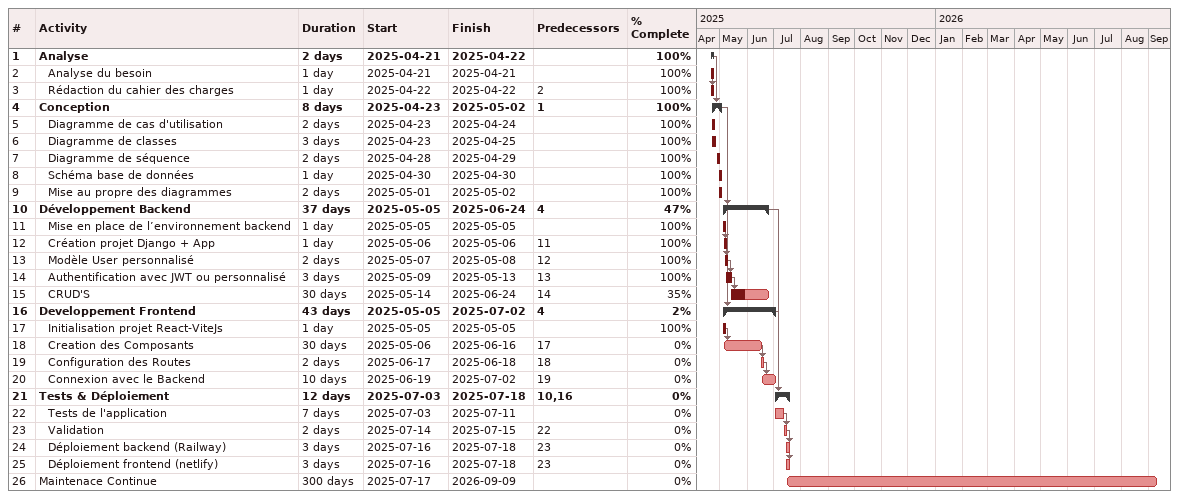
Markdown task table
| ID | Level | Task | Duration | Start | Finish | Predecessors | % complete |
|---|---|---|---|---|---|---|---|
| 1 | 1 | **Analyse** | 2d | 2025-04-21 | 2025-04-22 |  | 100 |
| 2 | 2 | Analyse du besoin | 1d | 2025-04-21 | 2025-04-21 |  | 100 |
| 3 | 2 | Rédaction du cahier des charges | 1d | 2025-04-22 | 2025-04-22 | 2 | 100 |
| 4 | 1 | **Conception** | 8d | 2025-04-23 | 2025-05-02 | 1 | 100 |
| 5 | 2 | Diagramme de cas d'utilisation | 2d | 2025-04-23 | 2025-04-24 |  | 100 |
| 6 | 2 | Diagramme de classes | 3d | 2025-04-23 | 2025-04-25 |  | 100 |
| 7 | 2 | Diagramme de séquence | 2d | 2025-04-28 | 2025-04-29 |  | 100 |
| 8 | 2 | Schéma base de données | 1d | 2025-04-30 | 2025-04-30 |  | 100 |
| 9 | 2 | Mise au propre des diagrammes | 2d | 2025-05-01 | 2025-05-02 |  | 100 |
| 10 | 1 | **Développement Backend** | 37d | 2025-05-05 | 2025-06-24 | 4 | 47 |
| 11 | 2 | Mise en place de l’environnement backend | 1d | 2025-05-05 | 2025-05-05 |  | 100 |
| 12 | 2 | Création projet Django + App | 1d | 2025-05-06 | 2025-05-06 | 11 | 100 |
| 13 | 2 | Modèle User personnalisé | 2d | 2025-05-07 | 2025-05-08 | 12 | 100 |
| 14 | 2 | Authentification avec JWT ou personnalisé | 3d | 2025-05-09 | 2025-05-13 | 13 | 100 |
| 15 | 2 | CRUD'S | 30d | 2025-05-14 | 2025-06-24 | 14 | 35 |
| 16 | 1 | **Developpement Frontend** | 43d | 2025-05-05 | 2025-07-02 | 4 | 2 |
| 17 | 2 | Initialisation projet React-ViteJs | 1d | 2025-05-05 | 2025-05-05 |  | 100 |
| 18 | 2 | Creation des Composants | 30d | 2025-05-06 | 2025-06-16 | 17 | 0 |
| 19 | 2 | Configuration des Routes | 2d | 2025-06-17 | 2025-06-18 | 18 | 0 |
| 20 | 2 | Connexion avec le Backend | 10d | 2025-06-19 | 2025-07-02 | 19 | 0 |
| 21 | 1 | **Tests & Déploiement** | 12d | 2025-07-03 | 2025-07-18 | 10, 16 | 0 |
| 22 | 2 | Tests de l'application | 7d | 2025-07-03 | 2025-07-11 |  | 0 |
| 23 | 2 | Validation | 2d | 2025-07-14 | 2025-07-15 | 22 | 0 |
| 24 | 2 | Déploiement backend (Railway) | 3d | 2025-07-16 | 2025-07-18 | 23 | 0 |
| 25 | 2 | Déploiement frontend (netlify) | 3d | 2025-07-16 | 2025-07-18 | 23 | 0 |
| 26 | 1 | Maintenace Continue | 300d | 2025-07-17 | 2026-09-09 |  | 0 |
